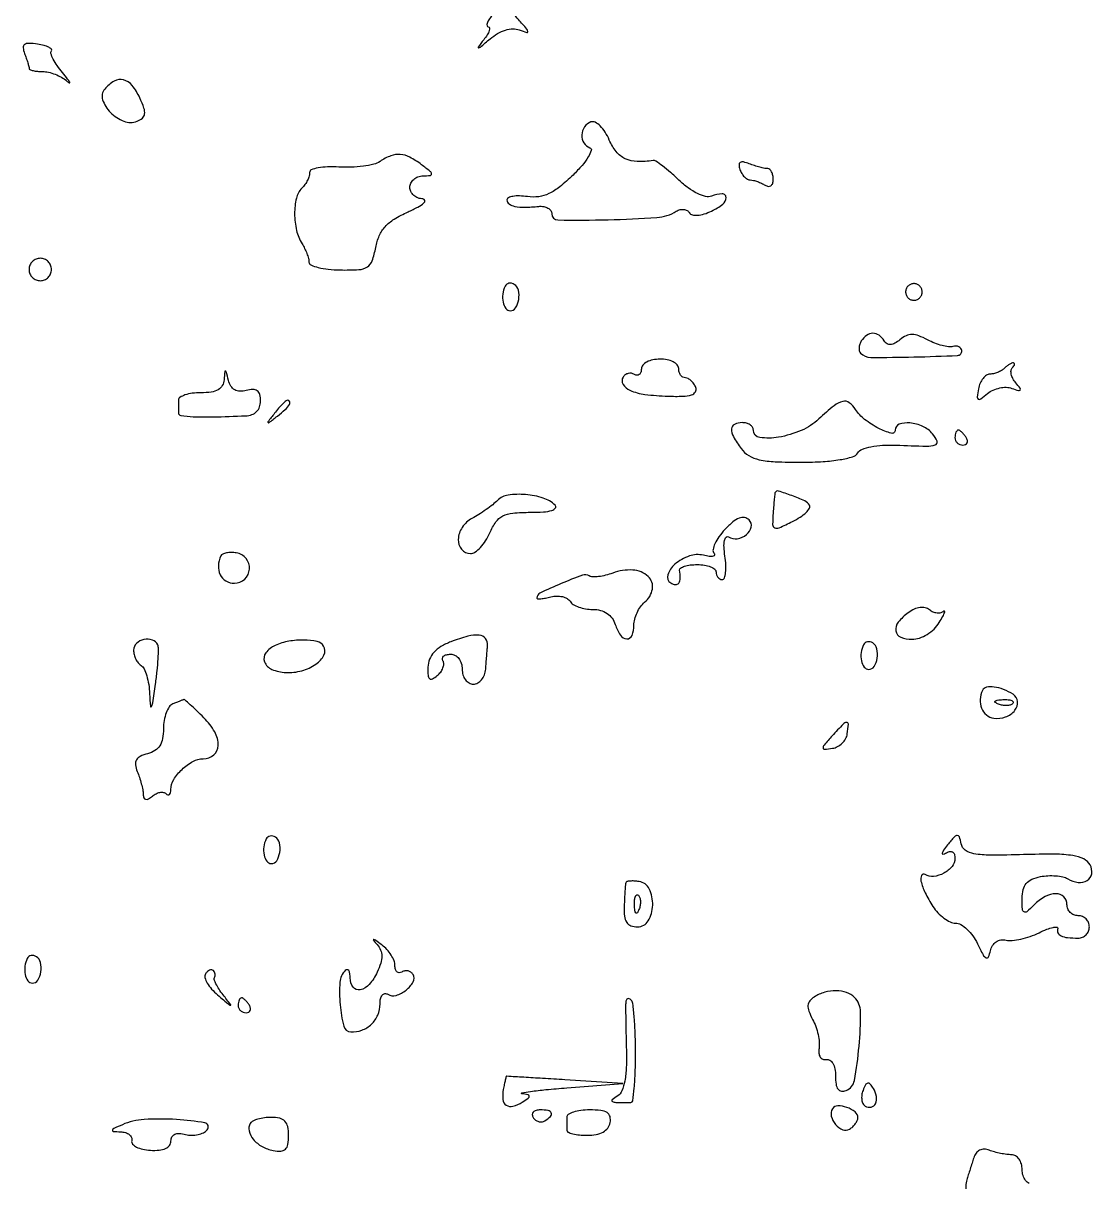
# Model space of a CAD drawing. Extents: x 0 to 5034, y 0 to 2560.
# Drawn here: x 1280.2 to 1423.3, y 1078.4 to 1233.5 of the extents above; entities that cross this region are included whole.
import ezdxf

# ---------------------------------------------------------------- set-up
doc = ezdxf.new("R2010")
doc.units = 0

msp = doc.modelspace()

# ---------------------------------------------------------------- linework, layer by layer
for points in [[(1343, 1234.5, 0.027963), (1342.573717, 1233.92363, 0.064878), (1342.339608, 1233.440625, 0.144806), (1342.329078, 1233.132287, 0.341777), (1342.5, 1233, -0.378906), (1342.667221, 1232.852035, -0.114901), (1342.627985, 1232.485938, -0.055648), (1342.357925, 1231.922197, -0.025258), (1341.889678, 1231.25, 0.004346), (1341.13427, 1230.25682, 0.667997), (1341.187966, 1230.166483, 0.139625), (1341.437617, 1230.278209, 0.001897), (1342.729988, 1231.371281, -0.045071), (1343.745255, 1232.089607, -0.056929), (1344.79866, 1232.549885, -0.06493), (1345.798698, 1232.720036, -0.101663), (1346.656688, 1232.578247, 0.014089), (1347.651641, 1232.228275, 0.53533), (1347.807698, 1232.352667, 0.159799), (1347.662051, 1232.695137, 0.004133), (1346.538946, 1233.956966, 0.006371), (1345.040606, 1235.570794, 0.165869), (1344.521585, 1235.841663, 0.247079), (1344.037377, 1235.67462, 0.015356)], [(1280.388913, 1229.428891, -0.008047), (1280.622897, 1228.788515, -0.009793), (1280.820493, 1228.181362, -0.008514), (1280.96739, 1227.666684, -0.065341), (1281, 1227.418213, 0.305143), (1281.10919, 1227.255956, 0.039479), (1281.52875, 1227.12285, 0.03518), (1282.110125, 1227.030245, 0.02191), (1282.8, 1227, -0.0571), (1283.593081, 1226.909133, -0.035459), (1284.489393, 1226.632812, -0.035254), (1285.346842, 1226.228715, -0.052478), (1286.023466, 1225.75, 0.048428), (1286.379492, 1225.493769, 0.74442), (1286.449084, 1225.558965, 0.051886), (1286.167672, 1226.002367, 0.007071), (1285.473466, 1226.854988, -0.022463), (1284.753594, 1227.796908, -0.034413), (1284.226581, 1228.678398, -0.037325), (1283.924488, 1229.402106, -0.272148), (1284, 1229.755338, 0.388307), (1284.000297, 1229.991539, 0.094877), (1283.659556, 1230.246348, 0.050986), (1283.010126, 1230.484162, 0.024429), (1282.138913, 1230.661029, 0.026621), (1280.971867, 1230.776019, 0.166114), (1280.403818, 1230.610065, 0.269159), (1280.210399, 1230.18997, 0.068114)], [(1291.125976, 1224.651792, 0.259171), (1290.855599, 1223.211328, 0.117163), (1291.900913, 1221.524989, 0.103469), (1293.710963, 1220.34833, 0.186267), (1295.456678, 1220.345002, 0.081597), (1296.178702, 1220.767312, 0.191959), (1296.472567, 1221.30597, 0.115603), (1296.384637, 1222.101614, 0.021822), (1295.833408, 1223.466283, 0.062374), (1294.807265, 1225.132057, 0.163275), (1293.639637, 1225.881132, 0.192949), (1292.393214, 1225.712463, 0.090837)], [(1356.25, 1220.253538, 0.163955), (1355.393104, 1219.603049, 0.139166), (1355.034163, 1218.519577, 0.145283), (1355.303444, 1217.443444, 0.180757), (1356.100184, 1216.799939, -0.412111), (1356.287652, 1216.428346, -0.059412), (1355.893072, 1215.57531, -0.039939), (1355.057448, 1214.433481, -0.020822), (1353.850184, 1213.14597, -0.023833), (1352.087392, 1211.573934, -0.05962), (1350.63006, 1210.657203, -0.077521), (1349.247866, 1210.248239, -0.069228), (1347.75, 1210.256172, 0.027964), (1346.695958, 1210.348761, 0.04668), (1345.807812, 1210.293991, 0.062487), (1345.191394, 1210.116942, 0.300126), (1345, 1209.826807, 0.243799), (1345.281122, 1209.284531, 0.102934), (1346.055886, 1208.948608, 0.056763), (1347.360001, 1208.830174, 0.019636), (1349.25, 1208.947704, -0.064337), (1349.91914, 1208.929549, -0.088801), (1350.485938, 1208.733658, -0.110648), (1350.863297, 1208.395751, -0.156279), (1351, 1207.969062, 0.410923), (1351.826075, 1207.133644, 0.007801), (1358.541519, 1207.162886, 0.012574), (1365.063075, 1207.457228, 0.121544), (1367.680902, 1208.302004, -0.076507), (1368.174984, 1208.511678, -0.089603), (1368.682284, 1208.547193, -0.10081), (1369.12333, 1208.406024, -0.127308), (1369.431575, 1208.110714, 0.196389), (1369.830065, 1207.820548, 0.078721), (1370.51476, 1207.76261, 0.058094), (1371.404331, 1207.932545, 0.034044), (1372.41531, 1208.328014, 0.055273), (1373.897385, 1209.239477, 0.23217), (1374.341695, 1210.152879, 0.429932), (1373.832297, 1210.6324, 0.077535), (1372.408277, 1210.326429, -0.151505), (1371.602156, 1210.273404, -0.055094), (1370.51237, 1210.665187, -0.045776), (1369.282217, 1211.413795, -0.031464), (1368.033762, 1212.467654, 0.011371), (1366.899942, 1213.50552, 0.016458), (1365.848851, 1214.365259, 0.012095), (1364.951951, 1215.017126, 0.194192), (1364.59346, 1215.097551, -0.047736), (1362.4522, 1214.952753, -0.102186), (1360.847106, 1215.331192, -0.114473), (1359.637837, 1216.275859, -0.06986), (1358.701726, 1217.836871, 0.040599), (1358.149914, 1218.892044, 0.057463), (1357.48582, 1219.716976, 0.073037), (1356.81644, 1220.207478, 0.205539)], [(1328, 1214.966227, -0.087698), (1327.157571, 1214.59556, -0.025821), (1325.765625, 1214.330854, -0.025064), (1324.141385, 1214.190533, -0.024553), (1322.5, 1214.211931, 0.022984), (1320.971727, 1214.236649, 0.038598), (1319.695982, 1214.099692, 0.047309), (1318.800274, 1213.843437, 0.328708), (1318.571429, 1213.480391, -0.092698), (1318.52019, 1213.025393, -0.041075), (1318.29565, 1212.461764, -0.038798), (1317.951963, 1211.88681, -0.042292), (1317.532303, 1211.389445, 0.141379), (1316.794718, 1210.053634, 0.056636), (1316.562348, 1207.958416, 0.054935), (1316.814037, 1205.729764, 0.085672), (1317.552371, 1203.949502, -0.026644), (1317.904506, 1203.321142, -0.023463), (1318.204503, 1202.632041, -0.024158), (1318.415859, 1201.984238, -0.063023), (1318.484687, 1201.5, 0.294667), (1318.745951, 1201.108464, 0.040295), (1319.721633, 1200.775673, 0.035796), (1321.073325, 1200.534448, 0.022579), (1322.674065, 1200.438463, 0.017385), (1325.177926, 1200.488609, 0.128374), (1326.305844, 1200.85009, 0.170121), (1326.954376, 1201.671568, 0.036473), (1327.425349, 1203.453767, -0.055785), (1327.905627, 1205.023594, -0.082509), (1328.684609, 1206.230921, -0.071189), (1329.903734, 1207.239184, -0.031717), (1331.751284, 1208.2139, 0.016892), (1333.083388, 1208.866984, 0.056356), (1333.884752, 1209.417824, 0.276659), (1333.993013, 1209.748736, 0.341909), (1333.75, 1209.948595, -0.083827), (1333.081657, 1210.081731, -0.090603), (1332.514062, 1210.425525, -0.097318), (1332.134135, 1210.923788, -0.114858), (1332, 1211.5, -0.11526), (1332.134257, 1212.074669, -0.09851), (1332.514062, 1212.568717, -0.091606), (1333.081674, 1212.906118, -0.084056), (1333.75, 1213.031803, 0.019471), (1334.742426, 1213.088541, 0.423232), (1334.90688, 1213.294418, 0.194392), (1334.720677, 1213.626734, 0.007128), (1333.55887, 1214.531803, 0.039801), (1331.986517, 1215.535202, 0.102974), (1330.70117, 1215.909288, 0.113261), (1329.449479, 1215.723223, 0.054134)], [(1376.196883, 1213.90935, 0.05425), (1376.444697, 1213.36921, 0.058383), (1376.797939, 1212.909498, 0.065727), (1377.197919, 1212.59409, 0.130676), (1377.583333, 1212.484687, -0.055039), (1378.011684, 1212.430136, -0.025684), (1378.548958, 1212.27098, -0.025075), (1379.101361, 1212.044241, -0.032), (1379.583333, 1211.778676, 0.110706), (1379.996789, 1211.629124, 0.187552), (1380.349251, 1211.716962, 0.161263), (1380.585914, 1212.037505, 0.079218), (1380.666667, 1212.543989, 0.049643), (1380.61121, 1213.101161, 0.069634), (1380.4459, 1213.572297, 0.089798), (1380.202047, 1213.88936, 0.186123), (1379.915121, 1214, -0.052089), (1379.515573, 1214.041738, -0.013179), (1378.879609, 1214.193684, -0.0133), (1378.158295, 1214.406955, -0.013083), (1377.445338, 1214.65935, 0.035117), (1376.66815, 1214.896531, 0.194125), (1376.244735, 1214.829293, 0.27933), (1376.079714, 1214.516192, 0.065602)], [(1281, 1200.5, 0.099038), (1281.114514, 1199.927543, 0.097945), (1281.440625, 1199.440625, 0.097945), (1281.927543, 1199.114514, 0.099038), (1282.5, 1199, 0.099038), (1283.072457, 1199.114514, 0.097945), (1283.559375, 1199.440625, 0.097945), (1283.885486, 1199.927543, 0.099038), (1284, 1200.5, 0.099038), (1283.885486, 1201.072457, 0.097945), (1283.559375, 1201.559375, 0.097945), (1283.072457, 1201.885486, 0.099038), (1282.5, 1202, 0.099038), (1281.927543, 1201.885486, 0.097945), (1281.440625, 1201.559375, 0.097945), (1281.114514, 1201.072457, 0.099038)], [(1344.754232, 1198.266312, 0.084697), (1344.436116, 1197.221291, 0.082939), (1344.479003, 1196.121909, 0.104464), (1344.84371, 1195.288862, 0.234312), (1345.437328, 1194.972506, 0.26629), (1346.162879, 1195.360605, 0.1021), (1346.575922, 1196.472687, 0.093314), (1346.533019, 1197.735512, 0.201974), (1345.980032, 1198.512341, 0.086456), (1345.629461, 1198.652808, 0.102024), (1345.272696, 1198.654687, 0.11056), (1344.965717, 1198.518222, 0.11748)], [(1398.552786, 1198.08541, 0.099038), (1398.401684, 1197.679226, 0.097945), (1398.417584, 1197.244476, 0.097945), (1398.597789, 1196.848514, 0.099038), (1398.91459, 1196.552786, 0.099038), (1399.320774, 1196.401684, 0.097945), (1399.755524, 1196.417584, 0.097945), (1400.151486, 1196.597789, 0.099038), (1400.447214, 1196.91459, 0.099038), (1400.598316, 1197.320774, 0.097945), (1400.582416, 1197.755524, 0.097945), (1400.402211, 1198.151486, 0.099038), (1400.08541, 1198.447214, 0.099038), (1399.679226, 1198.598316, 0.097945), (1399.244476, 1198.582416, 0.097945), (1398.848514, 1198.402211, 0.099038)], [(1392.458881, 1190.933469, 0.056428), (1392.247331, 1190.485084, 0.064366), (1392.153325, 1190.020261, 0.074293), (1392.18511, 1189.609988, 0.140863), (1392.344309, 1189.322358, 0.197351), (1393.730341, 1188.74336, 0.007339), (1399.502574, 1188.793403, 0.005679), (1405.353935, 1188.996548, 0.434734), (1405.9, 1189.638889, 0.136976), (1405.776109, 1189.942123, 0.121029), (1405.507848, 1190.15456, 0.102413), (1405.131186, 1190.240683, 0.075332), (1404.705439, 1190.185146, -0.104862), (1404.132634, 1190.144334, -0.030922), (1403.265196, 1190.31986, -0.02956), (1402.28945, 1190.643842, -0.027936), (1401.339528, 1191.085882, 0.032086), (1400.142583, 1191.630842, 0.089919), (1399.240268, 1191.798525, 0.110574), (1398.448859, 1191.62498, 0.064238), (1397.623116, 1191.102178, -0.042547), (1396.938761, 1190.626226, -0.113166), (1396.373087, 1190.452936, -0.159814), (1395.909327, 1190.568914, -0.114299), (1395.530011, 1190.951442, 0.100825), (1394.830368, 1191.695645, 0.156543), (1393.996716, 1191.957836, 0.155401), (1393.1617, 1191.686497, 0.098996)], [(1363, 1187.190983, -0.075102), (1362.930832, 1186.733081, -0.152025), (1362.726548, 1186.435493, -0.187283), (1362.423166, 1186.342577, -0.120705), (1362.069098, 1186.457295, 0.100828), (1361.669126, 1186.604475, 0.098348), (1361.239685, 1186.585377, 0.097513), (1360.847224, 1186.403043, 0.097277), (1360.552786, 1186.08541, 0.281406), (1360.548022, 1185.122831, 0.157787), (1361.463182, 1184.329632, 0.069079), (1363.484231, 1183.785066, 0.02288), (1366.552906, 1183.540571, 0.014951), (1368.569886, 1183.532797, 0.068823), (1369.720283, 1183.72255, 0.180883), (1370.230621, 1184.117646, 0.234277), (1370.285324, 1184.69884, 0.055515), (1370.027956, 1185.196447, 0.057811), (1369.67037, 1185.617784, 0.064301), (1369.271538, 1185.904411, 0.124314), (1368.893011, 1186, -0.138752), (1368.552472, 1186.096356, -0.100077), (1368.262322, 1186.367188, -0.085675), (1368.06695, 1186.77226, -0.069729), (1368, 1187.25, 0.191087), (1367.810654, 1187.727353, 0.088204), (1367.265625, 1188.132812, 0.068025), (1366.456773, 1188.407883, 0.048028), (1365.5, 1188.5, 0.049365), (1364.53459, 1188.404453, 0.071385), (1363.727458, 1188.119098, 0.092791), (1363.189212, 1187.694939, 0.18154)], [(1307.116001, 1185.75, -0.111901), (1306.878816, 1184.952459, -0.137644), (1306.331736, 1184.4055, -0.094587), (1305.402881, 1184.094482, -0.033636), (1304, 1184, 0.031626), (1302.850749, 1183.927234, 0.048861), (1301.88125, 1183.70625, 0.06271), (1301.209557, 1183.384262, 0.254951), (1301, 1183), (1301, 1182.097917), (1301, 1181.333333, 0.374697), (1301.33461, 1180.949515, 0.022632), (1302.980785, 1180.798435, 0.017798), (1305.607044, 1180.770408, 0.004181), (1310, 1180.916667, 0.074469), (1310.843671, 1181.079189, 0.111421), (1311.476795, 1181.476914, 0.114907), (1311.865168, 1182.09753, 0.082777), (1312, 1182.90638, 0.060556), (1311.894918, 1183.770845, 0.175158), (1311.565141, 1184.264737, 0.168893), (1310.986317, 1184.444198, 0.055506), (1310.091193, 1184.313596, -0.068394), (1309.223051, 1184.209618, -0.124602), (1308.538203, 1184.395693, -0.127933), (1308.036098, 1184.88034, -0.074195), (1307.707194, 1185.657216, 0.002633), (1307.403067, 1186.811438, 0.296296), (1307.290758, 1186.912307, 0.436634), (1307.195465, 1186.837168, 0.003387)], [(1411.583333, 1187.25, -0.063469), (1411.212098, 1186.962696, -0.039129), (1410.71496, 1186.720313, -0.038714), (1410.176778, 1186.55499, -0.055218), (1409.680362, 1186.5, 0.152525), (1409.211242, 1186.353487, 0.076131), (1408.754734, 1185.921851, 0.064388), (1408.378946, 1185.284619, 0.053545), (1408.148356, 1184.531832, 0.015195), (1407.970006, 1183.425737, 0.314701), (1408.117351, 1183.14292, 0.287385), (1408.449277, 1183.169186, 0.013518), (1409.371926, 1183.893708, -0.066343), (1410.107744, 1184.355268, -0.054407), (1410.98968, 1184.646588, -0.056261), (1411.877482, 1184.733805, -0.08821), (1412.628709, 1184.588983, 0.013496), (1413.488226, 1184.285504, 0.326701), (1413.716194, 1184.360825, 0.325594), (1413.713935, 1184.601323, 0.013449), (1413.150119, 1185.319117, -0.049894), (1412.765385, 1185.889995, -0.06579), (1412.543387, 1186.476364, -0.081607), (1412.508689, 1186.98828, -0.174289), (1412.675343, 1187.342009, 0.036353), (1412.894129, 1187.595153, 0.101446), (1412.993174, 1187.806715, 0.238251), (1412.961587, 1187.940333, 0.221228), (1412.833333, 1188, 0.102712), (1412.590211, 1187.949524, 0.032763), (1412.259896, 1187.779687, 0.031128), (1411.907215, 1187.537028, 0.030136)], [(1313.872445, 1181.25, 0.001576), (1312.99236, 1180.120493, 0.377591), (1313, 1180, 0.377591), (1313.120493, 1179.99236, 0.001576), (1314.25, 1180.872445, 0.017685), (1315.306759, 1181.76332, 0.065617), (1315.869516, 1182.426111, 0.241985), (1315.90695, 1182.806605, 0.307699), (1315.622445, 1183, 0.184603), (1315.410139, 1182.91885, 0.013803), (1314.952641, 1182.485938, 0.017649), (1314.425681, 1181.920402, 0.012436)], [(1386.783426, 1180.5, -0.084653), (1384.420278, 1178.955904, -0.060253), (1381.382697, 1178.051091, -0.076612), (1378.862944, 1178.010219, -0.374717), (1378, 1179, 0.148195), (1377.884432, 1179.381354, 0.098894), (1377.559375, 1179.70625, 0.082425), (1377.073457, 1179.925306, 0.064853), (1376.5, 1180, 0.109324), (1375.475089, 1179.773194, 0.280532), (1375.070421, 1179.166484, 0.140286), (1375.32189, 1178.127792, 0.02878), (1376.356746, 1176.526799, 0.101645), (1377.377986, 1175.600234, 0.07832), (1378.779602, 1175.043797, 0.045457), (1380.911039, 1174.763531, 0.011044), (1384.46405, 1174.700275, 0.013603), (1387.3383, 1174.790815, 0.026545), (1389.616357, 1175.046505, 0.029828), (1391.283122, 1175.42709, 0.185354), (1391.968284, 1175.948683, -0.164861), (1392.54778, 1176.42739, -0.040928), (1393.746738, 1176.774552, -0.035847), (1395.311595, 1176.976545, -0.024248), (1397.11098, 1176.991341, 0.003697), (1401.190159, 1176.857207, 0.081376), (1402.3662, 1177.019241, 0.441237), (1402.596712, 1177.508371, 0.075654), (1402, 1178.5, 0.112194), (1400.711312, 1179.489091, 0.083487), (1398.97491, 1179.959533, 0.113042), (1397.54824, 1179.777166, 0.31442), (1397, 1178.991526, -0.493261), (1396.464091, 1178.580467, -0.054488), (1394.786779, 1179.233046, -0.044367), (1392.90218, 1180.437259, -0.086313), (1391.70031, 1181.75, 0.089776), (1390.841385, 1182.67531, 0.226895), (1389.963371, 1182.85081, 0.109865), (1388.81225, 1182.269256, 0.015255)], [(1405, 1178, 0.105053), (1405.081062, 1177.618444, 0.099167), (1405.311086, 1177.29375, 0.09642), (1405.654762, 1177.076123, 0.093332), (1406.059017, 1177, 0.108972), (1406.413961, 1177.078288, 0.182303), (1406.6254, 1177.29375, 0.161196), (1406.656512, 1177.6179, 0.082592), (1406.5, 1178, 0.029505), (1406.231006, 1178.382774, 0.035638), (1405.933975, 1178.70625, 0.038439), (1405.65171, 1178.934461, 0.151918), (1405.440983, 1179, 0.210953), (1405.272352, 1178.92554, 0.081139), (1405.129539, 1178.70625, 0.061769), (1405.032345, 1178.382849, 0.042167)], [(1343.733773, 1169.590916, -0.02882), (1343.093751, 1169.02071, -0.01342), (1342.203903, 1168.353587, -0.013245), (1341.229811, 1167.701398, -0.018027), (1340.316192, 1167.169221, 0.123413), (1339.011505, 1165.985129, 0.136108), (1338.479855, 1164.368261, 0.186345), (1338.919548, 1163.047372, 0.221244), (1340.095329, 1162.485886, 0.153032), (1340.719268, 1162.674566, 0.05376), (1341.440385, 1163.287876, 0.047234), (1342.138178, 1164.179224, 0.039944), (1342.701726, 1165.235886, -0.048188), (1343.524225, 1166.718786, -0.125328), (1344.436223, 1167.51662, -0.096128), (1345.772629, 1167.897591, -0.021513), (1348.151726, 1168, 0.015928), (1349.896476, 1168.055594, 0.053547), (1351.020941, 1168.249422, 0.161639), (1351.476383, 1168.5598, 0.377171), (1351.45, 1168.94018, 0.118814), (1349.861136, 1169.900567, 0.055816), (1347.49195, 1170.370104, 0.056348), (1345.161092, 1170.303792, 0.162503)], [(1380.918758, 1170.65638, 0.093403), (1380.881434, 1170.532601, 0.00146), (1380.804539, 1169.793648, 0.003822), (1380.724051, 1168.931806, 0.002515), (1380.644011, 1167.939016, 0.018256), (1380.582126, 1166.349284, 0.29533), (1380.858783, 1165.919491, 0.214631), (1381.441497, 1165.918511, 0.010394), (1383.235763, 1166.767501, 0.028583), (1384.267306, 1167.357972, 0.046542), (1385.057467, 1167.984051, 0.060914), (1385.523914, 1168.553784, 0.286998), (1385.526094, 1168.957779, 0.14896), (1384.889934, 1169.517399, 0.018132), (1383.149954, 1170.231554, 0.013666), (1381.353777, 1170.838539, 0.362259)], [(1374.17761, 1165.689057, 0.032996), (1373.391998, 1164.733731, 0.048946), (1372.849753, 1163.796354, 0.061322), (1372.60218, 1163.007582, 0.235838), (1372.740854, 1162.528163, -0.248314), (1372.807829, 1162.274353, -0.294688), (1372.632753, 1162.104974, -0.084179), (1372.102777, 1162.090266, -0.025216), (1371.306817, 1162.243872, 0.145885), (1369.426231, 1162.152277, 0.091361), (1367.500458, 1161.048095, 0.136853), (1366.540335, 1159.632436, 0.348447), (1366.934857, 1158.54026, 0.1149), (1367.568237, 1158.327002, 0.271724), (1368.003535, 1158.529097, 0.152247), (1368.20285, 1159.165906, 0.03946), (1368.118421, 1160.25, -0.299249), (1368.248765, 1160.538051, -0.064902), (1368.769161, 1160.779687, -0.047809), (1369.550326, 1160.945812, -0.028507), (1370.5, 1161, -0.038131), (1371.457356, 1160.926884, -0.057076), (1372.265625, 1160.70625, -0.074992), (1372.817169, 1160.382936, -0.226478), (1373, 1160, 0.081264), (1373.06249, 1159.618053, 0.09189), (1373.242875, 1159.29375, 0.100702), (1373.511457, 1159.076915, 0.12019), (1373.826807, 1159, 0.32221), (1374.115343, 1159.207479, 0.052076), (1374.275275, 1159.922977, 0.041034), (1374.309613, 1160.937557, 0.024389), (1374.19246, 1162.142048, -0.023144), (1374.072189, 1163.347426, -0.058738), (1374.12852, 1164.224061, -0.13781), (1374.342778, 1164.661553, -0.363633), (1374.663398, 1164.708031, 0.179597), (1375.851517, 1164.469453, 0.132969), (1377.0848, 1165.022608, 0.166757), (1377.702648, 1166.020659, 0.257803), (1377.428397, 1166.971603, 0.152752), (1376.814859, 1167.292765, 0.139612), (1376.103099, 1167.222534, 0.082911), (1375.244522, 1166.706442, 0.027491)], [(1306.689105, 1162.160933, 0.098701), (1306.351069, 1160.851868, 0.129543), (1306.597405, 1159.647237, 0.144708), (1307.372331, 1158.810026, 0.134959), (1308.5, 1158.5, 0.191455), (1309.879002, 1159.048126, 0.190181), (1310.510328, 1160.395225, 0.187739), (1310.054643, 1161.823826, 0.18847), (1308.753971, 1162.565604, 0.037204), (1308.062215, 1162.615048, 0.047663), (1307.427179, 1162.55244, 0.05567), (1306.93331, 1162.397093, 0.178187)], [(1359.157647, 1159.866659, -0.026841), (1358.203244, 1159.569165, -0.03155), (1357.272418, 1159.394571, -0.03315), (1356.483837, 1159.350317, -0.136682), (1356.029109, 1159.482009, 0.229971), (1355.101867, 1159.576441, 0.012044), (1352.242557, 1158.452005, 0.011028), (1349.423814, 1157.190459, 0.2897), (1349, 1156.520378, 0.406769), (1349.101142, 1156.416625, 0.027571), (1349.554348, 1156.430064, 0.027192), (1350.163394, 1156.515359, 0.015567), (1350.887141, 1156.680738, -0.058608), (1351.658807, 1156.788457, -0.06247), (1352.417298, 1156.70993, -0.070103), (1353.049187, 1156.466357, -0.128025), (1353.446158, 1156.087118, 0.121192), (1353.871516, 1155.669669, 0.048023), (1354.617914, 1155.319341, 0.043867), (1355.533799, 1155.080411, 0.041902), (1356.491629, 1155, -0.064301), (1357.529766, 1154.86594, -0.082654), (1358.406603, 1154.472491, -0.08741), (1359.073127, 1153.837602, -0.082182), (1359.5, 1153, 0.067891), (1360.186137, 1151.553473, 0.240317), (1361.050863, 1151.057642, 0.324945), (1361.749957, 1151.515092, 0.091002), (1362, 1152.877555, -0.06529), (1362.105769, 1153.684099, -0.044418), (1362.423164, 1154.554774, -0.044438), (1362.889077, 1155.355154, -0.065616), (1363.440559, 1155.950668, 0.175502), (1364.479831, 1157.721956, 0.258877), (1363.919808, 1159.392338, 0.172526), (1361.838497, 1160.269818, 0.103651)], [(1398.747165, 1154.557073, 0.064814), (1397.401349, 1153.27584, 0.208851), (1397.080455, 1152.110689, 0.269162), (1397.728101, 1151.291363, 0.094287), (1399.259453, 1151, 0.083184), (1400.236539, 1151.163688, 0.055745), (1401.262188, 1151.650741, 0.053895), (1402.193066, 1152.376794, 0.06338), (1402.890732, 1153.25, 0.009753), (1403.370025, 1154.071756, 0.035017), (1403.627736, 1154.621299, 0.30606), (1403.59618, 1154.758849, 0.395172), (1403.473288, 1154.758676, -0.123881), (1403.088711, 1154.544781, -0.087634), (1402.594256, 1154.502029, -0.078854), (1402.066831, 1154.634431, -0.072474), (1401.589174, 1154.925992, 0.115898), (1401.016046, 1155.211347, 0.090314), (1400.318982, 1155.246965, 0.075319), (1399.544023, 1155.024591, 0.050437)], [(1295, 1149.559017, 0.061875), (1295.074167, 1148.961978, 0.051278), (1295.29375, 1148.359775, 0.053305), (1295.617164, 1147.842344, 0.08825), (1296, 1147.5, -0.146331), (1296.396034, 1147.054444, -0.035706), (1296.750369, 1146.126162, -0.033564), (1297.019186, 1144.957865, -0.028012), (1297.150194, 1143.690983, 0.006402), (1297.250037, 1142.024382, 0.732402), (1297.39434, 1141.990005, 0.098267), (1297.568405, 1142.47516, 0.002089), (1297.935537, 1145, 0.009077), (1298.153682, 1146.778251, 0.012145), (1298.282956, 1148.398438, 0.009394), (1298.332164, 1149.74437, 0.112519), (1298.226327, 1150.25, 0.205947), (1297.508373, 1150.89789, 0.13555), (1296.38136, 1150.963867, 0.136084), (1295.383308, 1150.442381, 0.207608)], [(1313.978997, 1150.179715, 0.124362), (1312.710195, 1149.179212, 0.262301), (1312.537734, 1147.977874, 0.20358), (1313.522727, 1146.966396, 0.088542), (1315.389445, 1146.548235, 0.07804), (1317.530516, 1146.789081, 0.085608), (1319.420566, 1147.675608, 0.119771), (1320.491285, 1148.889021, 0.265533), (1320.450174, 1150.08062, 0.202863), (1319.582793, 1150.695838, 0.050373), (1317.815615, 1150.901708, 0.048343), (1315.783626, 1150.736144, 0.060662)], [(1337.5, 1150.669691, 0.041708), (1336.162915, 1150.015318, 0.074263), (1335.217322, 1149.24003, 0.088505), (1334.646724, 1148.32837, 0.087244), (1334.422857, 1147.271014, 0.021923), (1334.433083, 1146.164753, 0.196302), (1334.636126, 1145.73431, 0.320981), (1335.006182, 1145.689246, 0.048217), (1335.661846, 1146.13432, 0.057582), (1336.124378, 1146.618016, 0.069551), (1336.430388, 1147.166219, 0.082398), (1336.540215, 1147.692276, 0.149849), (1336.429973, 1148.113307, -0.164171), (1336.351971, 1148.449263, -0.190638), (1336.500904, 1148.739534, -0.123371), (1336.88313, 1148.935851, -0.057307), (1337.440983, 1149, -0.12119), (1338.051226, 1148.849885, -0.106973), (1338.555123, 1148.429285, -0.093907), (1338.886332, 1147.785022, -0.072022), (1339, 1147, 0.072314), (1339.111864, 1146.230589, 0.08892), (1339.4375, 1145.583333, 0.10214), (1339.924246, 1145.153209, 0.130775), (1340.5, 1145, 0.128753), (1341.083863, 1145.152883, 0.092462), (1341.603437, 1145.5875, 0.081931), (1341.980028, 1146.23572, 0.072111), (1342.15, 1147, -0.000535), (1342.214758, 1147.851231, -0.000446), (1342.285313, 1148.755208, -0.00045), (1342.351344, 1149.582114, -0.00123), (1342.4, 1150.166667, 0.190745), (1342.121738, 1151.094206, 0.20273), (1341.292496, 1151.549743, 0.092908), (1339.774512, 1151.423484, 0.02588)], [(1392.754232, 1150.266312, 0.084697), (1392.436116, 1149.221291, 0.082939), (1392.479003, 1148.121909, 0.104464), (1392.84371, 1147.288862, 0.234312), (1393.437328, 1146.972506, 0.26629), (1394.162879, 1147.360605, 0.1021), (1394.575922, 1148.472687, 0.093314), (1394.533019, 1149.735512, 0.201974), (1393.980032, 1150.512341, 0.086456), (1393.629461, 1150.652808, 0.102024), (1393.272696, 1150.654687, 0.11056), (1392.965717, 1150.518222, 0.11748)], [(1408.689105, 1144.160933, 0.097449), (1408.372483, 1142.947244, 0.112494), (1408.56633, 1141.769604, 0.124326), (1409.224546, 1140.875461, 0.136619), (1410.206312, 1140.440225, 0.125106), (1411.781222, 1140.60332, 0.134987), (1413.035321, 1141.499504, 0.195111), (1413.391963, 1142.666456, 0.235147), (1412.798558, 1143.632852, 0.045896), (1411.505953, 1144.283752, 0.061818), (1410.238266, 1144.609177, 0.080629), (1409.226043, 1144.575653, 0.236071)], [(1300.25, 1142.337719, 0.151751), (1299.770141, 1141.945907, 0.055862), (1299.367188, 1141.158986, 0.048896), (1299.09235, 1140.14195, 0.041578), (1299, 1139.033298, -0.044533), (1298.881094, 1137.700903, -0.097143), (1298.510105, 1136.74919, -0.113093), (1297.85156, 1136.097462, -0.074937), (1296.870119, 1135.676286, 0.047434), (1295.883195, 1135.315387, 0.150429), (1295.371667, 1134.844558, 0.168484), (1295.245592, 1134.20406, 0.06332), (1295.489229, 1133.309655, -0.018778), (1295.779486, 1132.526348, -0.015341), (1296.032173, 1131.669062, -0.015614), (1296.215941, 1130.865151, -0.038766), (1296.285776, 1130.265876, 0.076371), (1296.379305, 1129.782065, 0.260391), (1296.612392, 1129.578488, 0.185902), (1296.979241, 1129.637371, 0.041514), (1297.508676, 1130.0072, -0.058177), (1298.00711, 1130.331272, -0.07233), (1298.532046, 1130.502826, -0.086863), (1299.001651, 1130.501965, -0.153763), (1299.342009, 1130.324657, 0.125052), (1299.591694, 1130.176146, 0.258099), (1299.806715, 1130.223642, 0.160209), (1299.95409, 1130.474879, 0.053247), (1300, 1130.904762, -0.139246), (1300.370682, 1132.209984, -0.064805), (1301.490895, 1133.587192, -0.064282), (1302.944033, 1134.646977, -0.126097), (1304.321583, 1135, 0.17747), (1305.730852, 1135.516472, 0.215873), (1306.327889, 1136.774812, 0.134354), (1305.865444, 1138.591064, 0.067345), (1304.419259, 1140.489832, 0.005286), (1303.442234, 1141.446415, 0.008473), (1302.586368, 1142.239447, 0.003105), (1301.843441, 1142.896524, 0.278453), (1301.704545, 1142.921053, 0.00305), (1301.56977, 1142.868087, 0.000214), (1301.192898, 1142.717133, 0.000303), (1300.743684, 1142.536663, 0.000228)], [(1412.729167, 1142.395833, -0.126455), (1412.402231, 1142.202593, -0.060344), (1411.916927, 1142.123424, -0.05415), (1411.359369, 1142.160852, -0.051402), (1410.8125, 1142.316886, -0.054073), (1410.395823, 1142.538436, -0.470617), (1410.37858, 1142.720685, -0.168741), (1410.670344, 1142.862007, -0.018894), (1411.416667, 1142.921053, -0.028489), (1412.112848, 1142.910055, -0.077125), (1412.592839, 1142.799335, -0.208169), (1412.77538, 1142.614691, -0.296942)], [(1388.568603, 1138.075805, 0.005286), (1387.46245, 1136.827239, 0.18237), (1387.328564, 1136.464567, 0.435285), (1387.519364, 1136.289449, 0.016801), (1388.580487, 1136.408934, 0.084275), (1389.268867, 1136.632391, 0.071263), (1389.890588, 1137.080312, 0.072374), (1390.353247, 1137.67682, 0.09263), (1390.578388, 1138.333129, 0.019066), (1390.721463, 1139.657664, 0.473108), (1390.487066, 1139.878874, 0.172957), (1390.017329, 1139.640342, 0.00571)], [(1312.754232, 1124.266312, 0.084697), (1312.436116, 1123.221291, 0.082939), (1312.479003, 1122.121909, 0.104464), (1312.84371, 1121.288862, 0.234312), (1313.437328, 1120.972506, 0.26629), (1314.162879, 1121.360605, 0.1021), (1314.575922, 1122.472687, 0.093314), (1314.533019, 1123.735512, 0.201974), (1313.980032, 1124.512341, 0.086456), (1313.629461, 1124.652808, 0.102024), (1313.272696, 1124.654687, 0.11056), (1312.965717, 1124.518222, 0.11748)], [(1404, 1123.463767, 0.01545), (1403.464645, 1122.761023, 0.099323), (1403.282545, 1122.355563, 0.534629), (1403.395878, 1122.235797, 0.093282), (1403.75, 1122.367059, -0.075359), (1404.267429, 1122.580089, -0.190054), (1404.664081, 1122.52601, -0.191107), (1404.915618, 1122.216231, -0.076234), (1405, 1121.666006, -0.175708), (1404.609472, 1120.589017, -0.095116), (1403.504349, 1119.685424, -0.094394), (1402.135067, 1119.250554, -0.16982), (1400.997543, 1119.501519, 0.439657), (1400.528179, 1119.369157, 0.178822), (1400.443468, 1118.626601, 0.054709), (1401.011356, 1117.069037, 0.027738), (1402.039371, 1115.25, 0.045792), (1402.709322, 1114.389227, 0.045243), (1403.527276, 1113.660938, 0.049024), (1404.363698, 1113.160604, 0.110727), (1405.080032, 1113, -0.135469), (1405.788209, 1112.804541, -0.053862), (1406.600077, 1112.192188, -0.048102), (1407.382039, 1111.302113, -0.043558), (1408.009335, 1110.25, 0.009891), (1408.761338, 1108.770902, 0.147355), (1409.166041, 1108.364048, 0.439943), (1409.480602, 1108.473014, 0.045769), (1409.754168, 1109.307086, -0.080933), (1410.039759, 1110.007892, -0.105685), (1410.514914, 1110.508748, -0.110841), (1411.134382, 1110.756428, -0.096336), (1411.834318, 1110.73367, 0.080397), (1412.664793, 1110.680335, 0.03008), (1413.821557, 1110.862809, 0.028863), (1415.081198, 1111.217272, 0.031047), (1416.260343, 1111.707613, -0.017976), (1417.302701, 1112.173372, -0.039722), (1418.133359, 1112.434762, -0.079047), (1418.637368, 1112.468936, -0.483821), (1418.760343, 1112.281029, 0.190732), (1418.791389, 1111.719021, 0.177142), (1419.199498, 1111.30876, 0.085442), (1420.077653, 1111.06864, 0.024115), (1421.5, 1111, 0.099038), (1422.072457, 1111.114514, 0.097945), (1422.559375, 1111.440625, 0.097945), (1422.885486, 1111.927543, 0.099038), (1423, 1112.5, 0.099038), (1422.885486, 1113.072457, 0.097945), (1422.559375, 1113.559375, 0.097945), (1422.072457, 1113.885486, 0.099038), (1421.5, 1114, -0.099038), (1420.927543, 1114.114514, -0.097945), (1420.440625, 1114.440625, -0.097945), (1420.114514, 1114.927543, -0.099038), (1420, 1115.5, 0.200752), (1419.568756, 1116.530786, 0.201266), (1418.532578, 1116.945968, 0.123494), (1417.05851, 1116.55088, 0.069558), (1415.571429, 1115.428571, -0.01573), (1414.62186, 1114.536941, -0.318848), (1414.25, 1114.497687, -0.258545), (1414.03415, 1114.847669, -0.011659), (1414, 1116.311994, -0.056763), (1414.134641, 1117.494165, -0.117606), (1414.545425, 1118.321318, -0.116781), (1415.287604, 1118.877614, -0.055511), (1416.435354, 1119.232393, -0.034876), (1417.457593, 1119.354783, -0.032203), (1418.514862, 1119.338979, -0.033766), (1419.454966, 1119.199937, -0.085012), (1420.09467, 1118.94149, 0.108569), (1421.494231, 1118.450686, 0.170994), (1422.72485, 1118.722928, 0.221941), (1423.310599, 1119.621737, 0.164195), (1423.089635, 1120.804315, 0.155962), (1422.242476, 1121.595363, 0.072521), (1420.788603, 1122.040232, 0.037411), (1418.392286, 1122.225995, 0.007817), (1414.17704, 1122.170959, -0.006434), (1409.728837, 1122.100573, -0.043912), (1407.54482, 1122.286252, -0.110695), (1406.385946, 1122.766782, -0.193467), (1405.829022, 1123.626141, 0.027101), (1405.592579, 1124.563885, 0.353219), (1405.314098, 1124.750559, 0.192122), (1404.921028, 1124.551801, 0.010276)], [(1360.9, 1118.411516, 0.041183), (1360.856253, 1118.133481, 0.002642), (1360.8, 1117.31307, 0.003851), (1360.745593, 1116.333333, 0.002857), (1360.7, 1115.25, 0.035141), (1360.745317, 1113.913928, 0.119414), (1361.035407, 1113.098684, 0.164395), (1361.602256, 1112.653864, 0.085075), (1362.5, 1112.5, 0.266145), (1363.910563, 1113.308068, 0.124999), (1364.514803, 1115.396585, 0.12046), (1364.058092, 1117.572972, 0.249613), (1362.7, 1118.573525, 0.023117), (1362.041346, 1118.639281, 0.035776), (1361.47, 1118.628857, 0.039803), (1361.042796, 1118.555821, 0.277707)], [(1362.683114, 1114.8125, -0.054073), (1362.461564, 1114.395823, -0.470617), (1362.279315, 1114.37858, -0.168741), (1362.137993, 1114.670344, -0.018894), (1362.078947, 1115.416667, -0.028489), (1362.089945, 1116.112848, -0.077125), (1362.200665, 1116.592839, -0.208169), (1362.385309, 1116.77538, -0.296942), (1362.604167, 1116.729167, -0.126455), (1362.797407, 1116.402231, -0.060344), (1362.876576, 1115.916927, -0.05415), (1362.839148, 1115.359369, -0.051402)], [(1327.621957, 1110.129815, -0.081102), (1328.083814, 1109.393602, -0.099939), (1328.243914, 1108.600615, -0.077342), (1328.096731, 1107.654793, -0.031343), (1327.621957, 1106.435845, -0.070441), (1326.568743, 1104.809674, -0.16296), (1325.330478, 1104.080263, -0.296774), (1324.397096, 1104.439854, -0.15781), (1324, 1105.666667, 0.038418), (1323.954185, 1106.26205, 0.10903), (1323.804167, 1106.647917, 0.246247), (1323.58417, 1106.768075, 0.20334), (1323.333333, 1106.666667, 0.181506), (1322.620595, 1105.097256, 0.039544), (1322.656431, 1102.074485, 0.038328), (1323.141104, 1099.208367, 0.332327), (1324.083333, 1098.438648, 0.099527), (1325.579914, 1098.672676, 0.102655), (1326.851181, 1099.466357, 0.102764), (1327.700766, 1100.699485, 0.099949), (1328, 1102.181462, -0.051501), (1328.073301, 1102.891216, -0.119037), (1328.30147, 1103.372399, -0.195189), (1328.642703, 1103.561271, -0.170002), (1329.043805, 1103.472927, 0.216122), (1330.151973, 1103.330439, 0.092486), (1331.50473, 1104.038596, 0.099867), (1332.443425, 1105.141788, 0.271251), (1332.419891, 1106.129619, 0.102191), (1332.135759, 1106.430215, 0.098633), (1331.752289, 1106.598363, 0.097171), (1331.328754, 1106.608055, 0.095973), (1330.930902, 1106.457295, -0.137223), (1330.577423, 1106.355332, -0.19093), (1330.273452, 1106.472962, -0.140126), (1330.06829, 1106.81076, -0.066942), (1330, 1107.318538, 0.096086), (1329.874738, 1107.964341, 0.045478), (1329.485938, 1108.722106, 0.042792), (1328.919538, 1109.466413, 0.046785), (1328.25, 1110.079327, 0.003671), (1327.381824, 1110.726304, 0.139105), (1327.155416, 1110.810661, 0.662073), (1327.112444, 1110.728397, 0.00847)], [(1280.754232, 1108.266312, 0.084697), (1280.436116, 1107.221291, 0.082939), (1280.479003, 1106.121909, 0.104464), (1280.84371, 1105.288862, 0.234312), (1281.437328, 1104.972506, 0.26629), (1282.162879, 1105.360605, 0.1021), (1282.575922, 1106.472687, 0.093314), (1282.533019, 1107.735512, 0.201974), (1281.980032, 1108.512341, 0.086456), (1281.629461, 1108.652808, 0.102024), (1281.272696, 1108.654687, 0.11056), (1280.965717, 1108.518222, 0.11748)], [(1304.623717, 1106.200178, 0.212147), (1304.556883, 1105.709884, 0.060753), (1304.865474, 1104.988007, 0.049628), (1305.452724, 1104.173209, 0.035287), (1306.256348, 1103.383647, 0.00067), (1307.816486, 1102.057015, 0.184795), (1307.977797, 1102.000338, 0.613185), (1308.013011, 1102.074543, 0.001177), (1306.982767, 1103.403695, -0.020485), (1306.438901, 1104.164268, -0.030531), (1306.033479, 1104.874385, -0.030802), (1305.788065, 1105.461156, -0.253848), (1305.833333, 1105.737028, 0.118737), (1305.923829, 1105.937797, 0.08768), (1305.926811, 1106.1824, 0.080199), (1305.843018, 1106.43292, 0.075786), (1305.683469, 1106.649864, 0.172172), (1305.45376, 1106.759244, 0.126849), (1305.172848, 1106.717088, 0.094255), (1304.880047, 1106.521356, 0.060074)], [(1309, 1102, 0.105053), (1309.081062, 1101.618444, 0.099167), (1309.311086, 1101.29375, 0.09642), (1309.654762, 1101.076123, 0.093332), (1310.059017, 1101, 0.108972), (1310.413961, 1101.078288, 0.182303), (1310.6254, 1101.29375, 0.161196), (1310.656512, 1101.6179, 0.082592), (1310.5, 1102, 0.029505), (1310.231006, 1102.382774, 0.035638), (1309.933975, 1102.70625, 0.038439), (1309.65171, 1102.934461, 0.151918), (1309.440983, 1103, 0.210953), (1309.272352, 1102.92554, 0.081139), (1309.129539, 1102.70625, 0.061769), (1309.032345, 1102.382849, 0.042167)], [(1360.914746, 1102.416667, 0.024474), (1360.888404, 1101.815631, 0.001849), (1360.90281, 1100.185339, 0.002548), (1360.937111, 1098.239956, 0.001936), (1360.99383, 1096.107893, -0.017045), (1360.985134, 1093.705158, -0.036762), (1360.779987, 1091.867867, -0.048997), (1360.40056, 1090.561194, -0.157601), (1359.829083, 1089.873206, 0.025918), (1359.088703, 1089.348168, 0.551934), (1359.112335, 1089.127155, 0.110951), (1359.586598, 1089.013794, 0.003407), (1361.611111, 1089, 0.377904), (1361.855088, 1089.215121, 0.008147), (1362.042708, 1090.925694, 0.014495), (1362.178262, 1093.042027, 0.008744), (1362.222222, 1095.555556, 0.008682), (1362.177835, 1098.111622, 0.012585), (1362.042708, 1100.364931, 0.00822), (1361.8535, 1102.222573, 0.16843), (1361.611111, 1102.722222, 0.094536), (1361.37143, 1102.885104, 0.208407), (1361.154471, 1102.884549, 0.189637), (1360.992744, 1102.721877, 0.078894)], [(1386.146755, 1103.111861, 0.079797), (1385.544421, 1102.579224, 0.155717), (1385.309896, 1101.989516, 0.110705), (1385.425577, 1101.228964, 0.029994), (1385.937993, 1100.11586, -0.038318), (1386.354713, 1099.169518, -0.030405), (1386.660734, 1098.094814, -0.031293), (1386.821758, 1097.057822, -0.064451), (1386.791239, 1096.238686, 0.067407), (1386.770786, 1095.586608, 0.117768), (1386.948942, 1095.079278, 0.154572), (1387.29459, 1094.792889, 0.146687), (1387.75, 1094.75, -0.191352), (1388.243989, 1094.659732, -0.125361), (1388.648729, 1094.236023, -0.084), (1388.913627, 1093.500012, -0.044497), (1389, 1092.531385, 0.034466), (1389.075972, 1091.430547, 0.124253), (1389.338103, 1090.783752, 0.209257), (1389.784373, 1090.524698, 0.120527), (1390.411688, 1090.604485, 0.261248), (1391.529491, 1091.949735, 0.022767), (1392.15786, 1096.51717, 0.024468), (1392.353154, 1101.1349, 0.197509), (1391.55, 1103.052385, 0.115359), (1390.488046, 1103.709978, 0.078594), (1389.08183, 1103.948285, 0.072369), (1387.555554, 1103.74334, 0.071834)], [(1344.921161, 1092.5, 0.346552), (1344.885688, 1092.472058, 0.001628), (1344.770532, 1091.987104, 0.006321), (1344.646115, 1091.423426, 0.003839), (1344.512555, 1090.753971, 0.072749), (1344.452961, 1089.400393, 0.223084), (1344.913225, 1088.632947, 0.220965), (1345.801944, 1088.492579, 0.071561), (1347.047746, 1089.05067, 0.011971), (1347.860517, 1089.592502, 0.255793), (1347.983991, 1089.842964, 0.344693), (1347.82661, 1090.02729, 0.017659), (1347, 1090.164845, -0.846402), (1346.995637, 1090.284636, -0.017826), (1348.14375, 1090.477883, -0.009071), (1350.220014, 1090.713427, -0.003891), (1353, 1090.956013), (1360.5, 1091.551709), (1352.747672, 1092.025855, 0.000055), (1349.76997, 1092.20765, 0.00009), (1347.2508, 1092.36072, 0.000005), (1344.981484, 1092.498175, 0.015123)], [(1392.682837, 1090.615871, 0.058511), (1392.521214, 1089.981629, 0.067768), (1392.522896, 1089.358823, 0.078711), (1392.680128, 1088.841624, 0.142196), (1392.974576, 1088.515713, 0.191013), (1393.771326, 1088.37394, 0.23802), (1394.353794, 1088.834197, 0.152732), (1394.482104, 1089.803525, 0.095806), (1394.07318, 1090.881592, 0.03936), (1393.644526, 1091.466726, 0.268353), (1393.319611, 1091.580022, 0.227867), (1393.0198, 1091.35823, 0.029854)], [(1348.510081, 1086.983688, 0.090427), (1348.820631, 1086.639411, 0.095498), (1349.22714, 1086.434921, 0.099685), (1349.665803, 1086.401101, 0.108373), (1350.069098, 1086.542705, 0.050477), (1350.838655, 1087.13314, 0.315493), (1350.933879, 1087.592818, 0.25701), (1350.519563, 1087.914842, 0.039415), (1349.440983, 1088, 0.067432), (1348.890269, 1087.925389, 0.140899), (1348.524436, 1087.701458, 0.190788), (1348.397824, 1087.36964, 0.136093)], [(1353, 1087), (1353, 1086.088125), (1353, 1085.3, 0.293313), (1353.173835, 1085.029164, 0.045017), (1353.806618, 1084.805625, 0.038356), (1354.693615, 1084.650687, 0.024069), (1355.745934, 1084.6, 0.044305), (1356.950978, 1084.706989, 0.082222), (1357.873601, 1085.034581, 0.104673), (1358.495224, 1085.573051, 0.115032), (1358.819258, 1086.3, 0.10619), (1358.80191, 1087.113074, 0.198428), (1358.423186, 1087.638345, 0.113628), (1357.587136, 1087.9229, 0.025449), (1356.073324, 1088, 0.030856), (1354.895935, 1087.927273, 0.047835), (1353.902789, 1087.70625, 0.061061), (1353.213111, 1087.384468, 0.258614)], [(1388.598008, 1088.15858, 0.201697), (1388.441329, 1087.159267, 0.114471), (1389.005503, 1086.04994, 0.122857), (1389.966627, 1085.352292, 0.238621), (1390.888197, 1085.430902, 0.049254), (1391.313504, 1085.755568, 0.047334), (1391.673408, 1086.161175, 0.051076), (1391.919942, 1086.582804, 0.107169), (1392, 1086.952028, 0.230399), (1391.624228, 1087.724222, 0.081225), (1390.515848, 1088.333933, 0.083886), (1389.299679, 1088.547006, 0.261551)], [(1293.5, 1086.016131, 0.005747), (1292.346631, 1085.495332, 0.222769), (1292.170196, 1085.284488, 0.465721), (1292.277816, 1085.131585, 0.011415), (1293.25, 1085.070285, -0.064191), (1293.900643, 1084.959704, -0.094351), (1294.4125, 1084.69016, -0.120917), (1294.70693, 1084.308657, -0.160168), (1294.75, 1083.874939, 0.241138), (1294.864863, 1083.433548, 0.092465), (1295.38125, 1083.033964, 0.06462), (1296.214757, 1082.734332, 0.039686), (1297.25, 1082.591918, 0.037016), (1298.427223, 1082.611486, 0.083569), (1299.287021, 1082.837792, 0.126543), (1299.807198, 1083.254896, 0.162195), (1300, 1083.83361, -0.121986), (1300.137243, 1084.387775, -0.166825), (1300.508963, 1084.737309, -0.120529), (1301.123423, 1084.851751, -0.050046), (1301.963232, 1084.719866, 0.060805), (1302.784437, 1084.608896, 0.056859), (1303.627776, 1084.694142, 0.061012), (1304.366062, 1084.952155, 0.10608), (1304.872884, 1085.353235, 0.57269), (1304.540258, 1086.263853, 0.030551), (1300.761783, 1086.71679, 0.02956), (1296.39357, 1086.712942, 0.088395)], [(1310.625, 1086.202254, 0.200248), (1310.462443, 1085.184, 0.116444), (1311.030549, 1084.062287, 0.091481), (1312.200837, 1083.100932, 0.07891), (1313.698495, 1082.558065, 0.056469), (1314.721007, 1082.478728, 0.187948), (1315.328777, 1082.740679, 0.160635), (1315.65659, 1083.380091, 0.038817), (1315.75, 1084.58149, 0.048541), (1315.634456, 1085.768851, 0.143404), (1315.260598, 1086.488933, 0.149025), (1314.567921, 1086.877459, 0.053878), (1313.434017, 1087, 0.031796), (1312.511307, 1086.941263, 0.037409), (1311.653525, 1086.765662, 0.040717), (1310.969777, 1086.509781, 0.145446)]]:
    msp.add_lwpolyline(points, format="xyb", close=True)
msp.add_lwpolyline([(1414.948774, 1078.150115, -0.106973), (1414.444877, 1078.570715, -0.093907), (1414.113668, 1079.214978, -0.072022), (1414, 1080, 0.069187), (1413.893717, 1080.764409, 0.085333), (1413.5834, 1081.4125, 0.099977), (1413.122606, 1081.845831, 0.139749), (1412.581787, 1082, -0.032684), (1411.925657, 1082.042936, -0.017115), (1411.118001, 1082.177353, -0.016952), (1410.29607, 1082.372443, -0.024871), (1409.590217, 1082.603754, 0.086171), (1408.912255, 1082.737299, 0.118141), (1408.306753, 1082.606582, 0.11827), (1407.826717, 1082.215804, 0.086488), (1407.508429, 1081.603754, 0.000812), (1407.284069, 1080.892035, 0.000544), (1407.029654, 1080.077277, 0.000548), (1406.7849, 1079.287399, 0.001081), (1406.59252, 1078.659316, 0.135424), (1406.547466, 1076.916955, 0.186926)], format="xyb")

doc.saveas('drawing.dxf')
